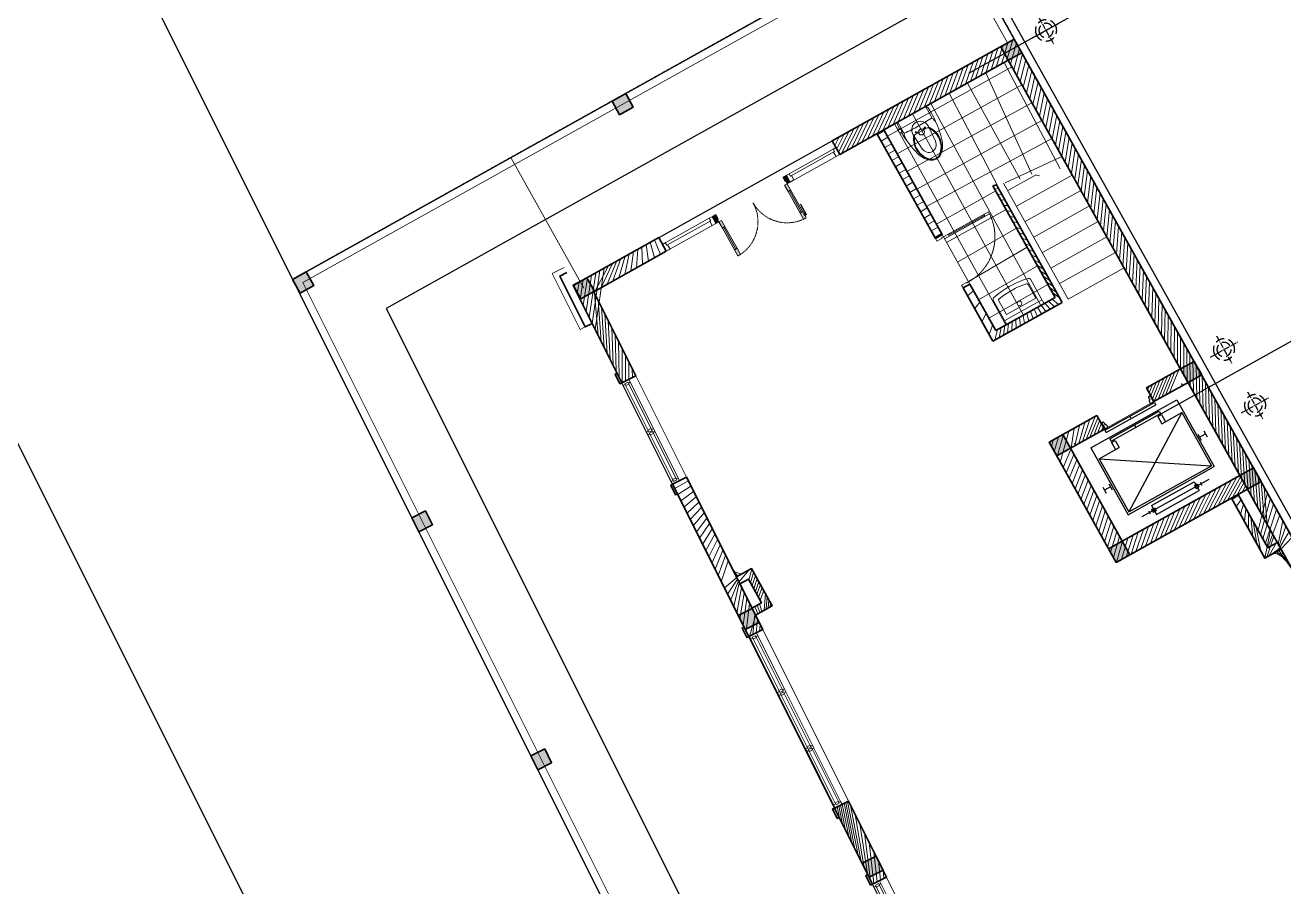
# Model space of a CAD drawing. Header units: millimetres. Extents: x 403824132 to 733479728, y 1974822364 to 2151530530.
# Drawn here: x 568807648 to 568825449, y 2063043631 to 2063055812 of the extents above; entities that cross this region are included whole.
import ezdxf

# ---------------------------------------------------------------- set-up
doc = ezdxf.new("R2010")
doc.units = ezdxf.units.MM
for name, pattern in [('CENTER', [3, 1.5, -0.5, 0.5, -0.5]), ('CENTER2', [1.125, 0.75, -0.125, 0.125, -0.125]), ('HIDDEN', [0.75, 0.5, -0.25]), ('Xref Grid (A1)$0$CENTER2', [1.125, 0.75, -0.125, 0.125, -0.125])]:
    doc.linetypes.add(name, pattern=pattern)
for name, color, linetype, lineweight in [('A-COT VACH', 2, 'Continuous', 35), ('A-CUA', 25, 'Continuous', 5), ('A-HATCH', 251, 'Continuous', 5), ('A-NET THAY', 125, 'Continuous', 18), ('A-NOI THAT', 44, 'Continuous', 9), ('A-TRUC', 250, 'CENTER', 5), ('A-TUONG', 255, 'Continuous', 35), ('boDnv', 54, 'Continuous', 25), ('E-NoiThat', 32, 'Continuous', 9)]:
    doc.layers.add(name, color=color, linetype=linetype, lineweight=lineweight)
for name, color, linetype in [('A-NOITHAT', 252, 'Continuous'), ('CDC.01.AXIS', 160, 'CENTER2'), ('ChiaLo', 128, 'CENTER'), ('datOlienke', 42, 'Continuous'), ('LogDg', 7, 'Continuous'), ('LoLK', 6, 'Continuous'), ('ViaHeS', 32, 'Continuous'), ('Xref Grid (A1)$0$01.AXIS', 160, 'Xref Grid (A1)$0$CENTER2')]:
    doc.layers.add(name, color=color, linetype=linetype)
doc.styles.add('rms', font='romans.shx', dxfattribs={"width": 0.7, "bigfont": 'vns.shx'})
doc.linetypes.add('ADL', pattern='A,0.125,-0.15,["++",rms,S=0.5,R=0,X=0,Y=-0.2245],-1.35,1.125', length=2.75)
pattern_1 = [(45, (-145477.4602014114, 881909.9999995918), (-39.7747564417433, 39.7747564417433), [])]

# ---------------------------------------------------------------- blocks, each defined once
blk = doc.blocks.new('NEN A')
at = {"layer": 'datOlienke'}
blk.add_lwpolyline([(-4.656612873077393e-10, -4.656612873077393e-10), (7.20807887474075, 6.996906685642898, 0.001635701081645356), (7.529294191859663, 19.99999999976717), (-185.539609918138, 19.99999999906868), (-186.2274579335935, 4.79076751251705), (-181.4541111353319, -0.1172014772891998), (-174.713634933345, -2.793967723846436e-09)], format="xyb", close=True, dxfattribs=at)
at = {"layer": 'LoLK'}
for points in [[(-175.0051578644197, 19.99999999930151), (-185.5396099183708, 19.99999999883585), (-186.2274579340592, 4.79076751251705), (-181.4541111341678, -0.1172014768235385), (-175.0051578632556, -0.005068918224424124)], [(-169.0051578637213, 19.99999999906868), (-175.0051578641869, 19.99999999930151), (-175.0051578637213, -0.005068918690085411), (-174.7136349494103, 9.080395102500916e-09), (-169.0051578632556, 8.847564458847046e-09)]]:
    blk.add_lwpolyline(points, close=True, dxfattribs=at)
blk = doc.blocks.new('phao cua chinh mb a1')
at = {"layer": 'A-TUONG'}
blk.add_lwpolyline([(0, 0), (0, -30), (-150, -30), (-150, 0)], dxfattribs=at)
blk = doc.blocks.new('*U143')
at = {"layer": 'A-CUA', "color": 32}
for points in [[(60, -40.0000000000291), (45.00000000005821, -40), (45.00000000005821, -10.00000057413944), (0, -10.00000057413944), (0, -40), (0, -40), (0, -89.9999994058805), (0, -89.9999994058805), (0, -119.9999988217211), (45.00000000005821, -119.9999988217211), (45.00000000005821, -89.9999994058805), (60, -89.9999994058805)], [(30, -89.9999994059096), (59.99999999994179, -89.9999994059096), (60, -40.0000000000291), (29.99999999994179, -40.0000000000291)], [(792.4999971288772, -89.9999994059096), (762.4999971289354, -89.9999994059096), (762.4999971288772, -40.0000000000291), (792.4999971289354, -40.0000000000291)], [(822.4999971288477, -89.9999994059096), (807.4999971288186, -89.9999994059096), (807.4999971287604, -40.0000000000291), (822.4999971288768, -40.0000000000291), (822.4999971288768, -10.00000057413944), (777.499997128819, -10.00000057413944), (777.4999971287899, -40.0000000000291), (792.4999971289354, -40.0000000000291), (792.4999971288772, -89.9999994059096), (777.499997128819, -89.9999994059096), (777.499997128819, -119.9999988217211), (822.4999971288768, -119.9999988217211)], [(807.4999971288186, -89.9999994059096), (837.4999971287604, -89.9999994059096), (837.4999971288186, -40.0000000000291), (807.4999971287604, -40.0000000000291)], [(1539.999994257696, -40.0000000000291), (1554.999994257638, -40), (1554.999994257638, -10.00000057413944), (1599.999994257696, -10.00000057413944), (1599.999994257696, -40), (1599.999994257696, -40), (1599.999994257696, -89.9999994058805), (1599.999994257696, -89.9999994058805), (1599.999994257696, -119.9999988217211), (1554.999994257638, -119.9999988217211), (1554.999994257638, -89.9999994058805), (1539.999994257696, -89.9999994058805)], [(1569.999994257696, -89.9999994059096), (1539.999994257754, -89.9999994059096), (1539.999994257696, -40.0000000000291), (1569.999994257754, -40.0000000000291)]]:
    blk.add_lwpolyline(points, close=True, dxfattribs=at)
at = {"layer": 'A-CUA', "color": 37, "lineweight": -2}
for points in [[(45.00000000005821, -10.00000057413944), (777.499997128819, -10.00000057413944), (777.499997128819, -40), (45.00000000005821, -40)], [(45.00000000005821, -89.9999994058805), (777.499997128819, -89.9999994058805), (777.499997128819, -119.9999988217211), (45.00000000005821, -119.9999988217211)], [(1554.999994257638, -10.00000057413944), (822.4999971288768, -10.00000057413944), (822.4999971288768, -40), (1554.999994257638, -40)], [(1554.999994257638, -89.9999994058805), (822.4999971288768, -89.9999994058805), (822.4999971288768, -119.9999988217211), (1554.999994257638, -119.9999988217211)]]:
    blk.add_lwpolyline(points, close=True, dxfattribs=at)
blk = doc.blocks.new('*U157')
at = {"layer": 'A-CUA', "color": 32}
for points in [[(60, -40.00000000002916), (45.00000000005821, -40.00000000000006), (45.00000000005821, -10.00000057413949), (0, -10.00000057413949), (0, -40.00000000000006), (0, -40.00000000000006), (0, -89.99999940588062), (0, -89.99999940588062), (0, -119.9999988217212), (45.00000000005821, -119.9999988217212), (45.00000000005821, -89.99999940588062), (60, -89.99999940588062)], [(30, -89.99999940590972), (59.99999999994179, -89.99999940590972), (60, -40.00000000002916), (29.99999999994179, -40.00000000002916)], [(899.9999994850282, -89.99999940590972), (869.9999994850864, -89.99999940590972), (869.9999994850282, -40.00000000002916), (899.9999994850864, -40.00000000002916)], [(929.9999994849986, -89.99999940590972), (914.9999994849695, -89.99999940590972), (914.9999994849113, -40.00000000002916), (929.9999994850277, -40.00000000002916), (929.9999994850277, -10.00000057413949), (884.99999948497, -10.00000057413949), (884.9999994849409, -40.00000000002916), (899.9999994850864, -40.00000000002916), (899.9999994850282, -89.99999940590972), (884.99999948497, -89.99999940590972), (884.99999948497, -119.9999988217212), (929.9999994850277, -119.9999988217212)], [(914.9999994849695, -89.99999940590972), (944.9999994849113, -89.99999940590972), (944.9999994849695, -40.00000000002916), (914.9999994849113, -40.00000000002916)], [(1784.999999998968, -89.99999940590972), (1754.999999999026, -89.99999940590972), (1754.999999998968, -40.00000000002916), (1784.999999999026, -40.00000000002916)], [(1814.999999998938, -89.99999940590972), (1799.999999998909, -89.99999940590972), (1799.999999998851, -40.00000000002916), (1814.999999998967, -40.00000000002916), (1814.999999998967, -10.00000057413949), (1769.99999999891, -10.00000057413949), (1769.99999999888, -40.00000000002916), (1784.999999999026, -40.00000000002916), (1784.999999998968, -89.99999940590972), (1769.99999999891, -89.99999940590972), (1769.99999999891, -119.9999988217212), (1814.999999998967, -119.9999988217212)], [(1799.999999998909, -89.99999940590972), (1829.999999998851, -89.99999940590972), (1829.999999998909, -40.00000000002916), (1799.999999998851, -40.00000000002916)], [(2639.999999999967, -40.00000000002916), (2654.999999999909, -40.00000000000006), (2654.999999999909, -10.00000057413949), (2699.999999999967, -10.00000057413949), (2699.999999999967, -40.00000000000006), (2699.999999999967, -40.00000000000006), (2699.999999999967, -89.99999940588062), (2699.999999999967, -89.99999940588062), (2699.999999999967, -119.9999988217212), (2654.999999999909, -119.9999988217212), (2654.999999999909, -89.99999940588062), (2639.999999999967, -89.99999940588062)], [(2669.999999999967, -89.99999940590972), (2640.000000000025, -89.99999940590972), (2639.999999999967, -40.00000000002916), (2670.000000000025, -40.00000000002916)]]:
    blk.add_lwpolyline(points, close=True, dxfattribs=at)
at = {"layer": 'A-CUA', "color": 37, "lineweight": -2}
for points in [[(45.00000000005821, -10.00000057413949), (884.99999948497, -10.00000057413949), (884.99999948497, -40.00000000000006), (45.00000000005821, -40.00000000000006)], [(45.00000000005821, -89.99999940588062), (884.99999948497, -89.99999940588062), (884.99999948497, -119.9999988217212), (45.00000000005821, -119.9999988217212)], [(929.9999994850277, -10.00000057413949), (1769.99999999888, -10.00000057413949), (1769.99999999888, -40.00000000002916), (929.9999994850277, -40.00000000002916)], [(1769.999999998997, -89.99999940590972), (929.9999994850277, -89.99999940590972), (929.9999994850277, -119.9999988217212), (1769.999999998997, -119.9999988217212)], [(2654.999999999909, -10.00000057413949), (1814.999999998967, -10.00000057413949), (1814.999999998967, -40.00000000002916), (2654.999999999909, -40.00000000000006)], [(2654.999999999909, -89.99999940588062), (1814.999999998938, -89.99999940590972), (1814.999999998967, -119.999998821452), (2654.999999999909, -119.9999988217212)]]:
    blk.add_lwpolyline(points, close=True, dxfattribs=at)
blk = doc.blocks.new('*U46')
h = blk.add_hatch(color=253)
h.dxf.hatch_style = 1
h.paths.add_polyline_path([(50.00000000000001, 449.9999999999998), (89.99999999999999, 449.9999999999998), (89.99999999999999, 549.9999999999998), (50.00000000000001, 549.9999999999998)])
h.paths.add_polyline_path([(50, 100), (90, 100), (90, 0), (50, 0)])
h = blk.add_hatch(color=253)
h.dxf.hatch_style = 1
h.paths.add_polyline_path([(1150, 100), (1110, 100), (1110, 0), (1150, 0)])
h.paths.add_polyline_path([(1150, 450), (1110, 450), (1110, 550), (1150, 550)])
h = blk.add_hatch(color=254)
h.dxf.hatch_style = 1
h.paths.add_polyline_path([(21.73011238398612, 344.5156181119089), (21.73011238398612, 514.1349438079922), (50.00000000000001, 514.1349438079922), (50.00000000000001, 485.8650561920074), (27.38408990719472, 485.8650561920074), (27.38408990719472, 344.5156181119089)])
h = blk.add_hatch(color=254)
h.dxf.hatch_style = 1
h.paths.add_polyline_path([(50.00000000000001, 449.9999999999998), (89.99999999999999, 449.9999999999998), (90, 100), (50, 100)])
h = blk.add_hatch(color=254)
h.dxf.hatch_style = 1
h.paths.add_polyline_path([(1110, 450), (1150, 450), (1150, 100), (1110, 100)])
h = blk.add_hatch(color=253)
h.dxf.hatch_style = 1
h.paths.add_polyline_path([(0, 0), (50, 0), (50, -40), (60, -40), (60, -110.0000000000004), (0, -110.0000000000004)])
h = blk.add_hatch(color=253)
h.dxf.hatch_style = 1
h.paths.add_polyline_path([(1200, 0), (1150, 0), (1150, -40), (1140, -40), (1140, -110.0000000000004), (1200, -110.0000000000004)])
at = {"linetype": 'Continuous'}
blk.add_line((70, 100), (69.99999999999999, 449.9999999999998), dxfattribs=at)
for p, q in [((89.99999999999999, 449.9999999999998), (90, 100)), ((1110, 450), (1110, 100)), ((1130, 100), (1130, 450))]:
    blk.add_line(p, q)
for points in [[(50.00000000000001, 449.9999999999998), (89.99999999999999, 449.9999999999998), (89.99999999999999, 549.9999999999998), (50.00000000000001, 549.9999999999998), (50.00000000000001, 449.9999999999998)], [(1150, 450), (1110, 450), (1110, 550), (1150, 550), (1150, 450)], [(50.00000000000001, 452.9059272893353), (50, 100)], [(1150, 452.9059272893355), (1150, 100)], [(50, 100), (90, 100), (90, 0), (50, 0), (50, 100)], [(1150, 100), (1110, 100), (1110, 0), (1150, 0), (1150, 100)]]:
    blk.add_lwpolyline(points)
at = {"linetype": 'HIDDEN', "ltscale": 30}
for points in [[(599.9999999999999, 0, 0.4142135623730951), (50, 549.9999999999999, 0.4142135623730951)], [(599.9999999999999, 0, -0.4142135623730951), (1150, 550.0000000000003, -0.4142135623730951)]]:
    blk.add_lwpolyline(points, format="xyb", dxfattribs=at)
for points in [[(21.73011238398612, 344.5156181119089), (21.73011238398612, 514.1349438079922), (50.00000000000001, 514.1349438079922), (50.00000000000001, 485.8650561920074), (27.38408990719472, 485.8650561920074), (27.38408990719472, 344.5156181119089)], [(50.00000000000001, 449.9999999999998), (89.99999999999999, 449.9999999999998), (90, 100), (50, 100)], [(1110, 450), (1150, 450), (1150, 100), (1110, 100)], [(0, 0), (50, 0), (50, -40), (60, -40), (60, -110.0000000000004), (0, -110.0000000000004)], [(1200, 0), (1150, 0), (1150, -40), (1140, -40), (1140, -110.0000000000004), (1200, -110.0000000000004)]]:
    blk.add_lwpolyline(points, close=True)
blk = doc.blocks.new('cot 220')
at = {"layer": 'A-COT VACH'}
h = blk.add_hatch(color=256, dxfattribs=at)
h.dxf.hatch_style = 1
h.paths.add_polyline_path([(110.0000037951395, 109.9999999980937), (-109.9999962048605, 109.9999999980937), (-109.9999962048605, -110.0000000019063), (110.0000037951395, -110.0000000019063)])
blk.add_lwpolyline([(-109.9999962048605, -110.0000000019063), (110.0000037951395, -110.0000000019063), (110.0000037951395, 109.9999999980937), (-109.9999962048605, 109.9999999980937)], close=True, dxfattribs=at)
blk = doc.blocks.new('AP11B2')
at = {"layer": 'A-NOITHAT'}
for p, q in [((359.9999999990687, 1491.603832304019), (-360.0000000009313, 1491.603832304019)), ((-360.0000000009313, 1341.603832304019), (-360.0000000009313, 1491.603832304019)), ((359.9999999990687, 1341.603832304019), (359.9999999990687, 1491.603832304019)), ((557.9627270745113, 1416.603832304019), (-568.2546845125034, 1416.603832304019)), ((-435.0000000009313, 1391.603832304027), (-435.0000000009313, 1441.603832304019)), ((-385.0000000009313, 1391.603832304027), (-385.0000000009313, 1441.603832304019)), ((-335.0000000009313, 1441.603832304019), (-385.0000000009313, 1441.603832304019)), ((-335.0000000009313, 1391.603832304027), (-385.0000000009313, 1391.603832304027)), ((359.9999999990687, 1341.603832304019), (-360.0000000009313, 1341.603832304019)), ((-335.0000000009313, 1391.603832304027), (-335.0000000009313, 1441.603832304019)), ((384.9999999990687, 1441.603832304019), (334.9999999990687, 1441.603832304019)), ((334.9999999990687, 1391.603832304027), (334.9999999990687, 1441.603832304019)), ((384.9999999990687, 1391.603832304027), (334.9999999990687, 1391.603832304027)), ((384.9999999990687, 1391.603832304027), (384.9999999990687, 1441.603832304019)), ((434.9999999990687, 1391.603832304027), (434.9999999990687, 1441.603832304019)), ((-725.0000000009313, 166.1255714344661), (-725.0000000009313, 1291.603832304019)), ((724.9999999990687, 1291.603832304019), (-725.0000000009313, 1291.603832304019)), ((-695.0000000009313, 366.1255714344516), (-695.0000000009313, 1261.603832304019)), ((694.9999999990687, 1261.603832304019), (-695.0000000009313, 1261.603832304019)), ((694.9999999990687, 366.1255714344516), (-695.0000000009313, 1261.603832304019)), ((-695.0000000009313, 366.1255714344516), (694.9999999990687, 1261.603832304019)), ((694.9999999990687, 366.1255714344516), (694.9999999990687, 1261.603832304019)), ((724.9999999990687, 166.1255714344588), (724.9999999990687, 1291.603832304019)), ((-850.0000000009313, 757.1255714344661), (-850.0000000009313, 857.1255714344661)), ((-750.0000000009313, 807.1255714344588), (-850.0000000009313, 807.1255714344588)), ((-750.0000000009313, 757.1255714344661), (-750.0000000009313, 857.1255714344661)), ((749.9999999990687, 757.1255714344661), (749.9999999990687, 857.1255714344661)), ((749.9999999990687, 807.1255714344588), (849.9999999990687, 807.1255714344516)), ((849.9999999990687, 757.1255714344661), (849.9999999990687, 857.1255714344661)), ((-360.0000000009313, 366.1255714344516), (-695.0000000009313, 366.1255714344516)), ((-420.0000000009313, 246.1255714344588), (-420.0000000009313, 366.1255714344516)), ((-360.0000000009313, 246.1255714344588), (-420.0000000009313, 246.1255714344588)), ((417.3913043467328, 226.1255714344588), (-417.3913043485954, 226.1255714344661)), ((-417.3913043485954, 186.1255714344588), (-417.3913043485954, 226.1255714344661)), ((417.3913043467328, 186.1255714344516), (-417.3913043485954, 186.1255714344588)), ((-360.0000000009313, 246.1255714344588), (-360.0000000009313, 366.1255714344516)), ((-9.313225746154785e-10, 186.1255714344516), (-9.313225746154785e-10, 226.1255714344661)), ((694.9999999990687, 366.1255714344516), (359.9999999990687, 366.1255714344516)), ((359.9999999990687, 246.1255714344516), (359.9999999990687, 366.1255714344516)), ((419.9999999990687, 246.1255714344516), (359.9999999990687, 246.1255714344516)), ((417.3913043467328, 186.1255714344516), (417.3913043467328, 226.1255714344588)), ((419.9999999990687, 246.1255714344516), (419.9999999990687, 366.1255714344516)), ((724.9999999990687, 166.1255714344588), (-725.0000000009313, 166.1255714344661)), ((417.3913043467328, 79.48334088382398), (-417.3913043485954, 79.48334088382398)), ((-417.3913043485954, 39.48334088382398), (-417.3913043485954, 79.48334088382398)), ((417.3913043467328, 39.48334088382398), (-417.3913043485954, 39.48334088382398)), ((-407.3913043476641, -66.86999999999534), (-407.3913043476641, 25)), ((-367.3913043485954, 25), (-407.3913043476641, 25)), ((-357.3913043485954, -15), (-357.3913043485954, 15)), ((-9.313225746154785e-10, 39.48334088382398), (-9.313225746154785e-10, 79.48334088382398)), ((357.3913043467328, -15), (357.3913043467328, 15)), ((407.3913043458015, 25), (367.3913043467328, 25)), ((407.3913043458015, -66.86999999999534), (407.3913043458015, 25)), ((417.3913043467328, 39.48334088382398), (417.3913043467328, 79.48334088382398)), ((-387.3913043485954, -76.86999999999534), (-397.3913043485954, -76.86999999999534)), ((-377.3913043476641, -66.86999999999534), (-377.3913043476641, -24.99999999999272)), ((-367.3913043485954, -24.99999999999272), (-377.3913043476641, -24.99999999999272)), ((377.3913043458015, -24.99999999999272), (367.3913043467328, -24.99999999999272)), ((377.3913043458015, -66.86999999999534), (377.3913043458015, -24.99999999999272)), ((397.3913043467328, -76.86999999999534), (387.3913043467328, -76.86999999999534))]:
    blk.add_line(p, q, dxfattribs=at)
for centre, start, end in [((-367.3913043485954, 15), 0, 90), ((367.3913043467328, 15), 90, 180), ((-397.3913043485954, -66.86999999999534), 180, 270), ((-387.3913043485954, -66.86999999999534), 270, 0), ((-367.3913043485954, -15), 270, 0), ((367.3913043467328, -15), 180, 270), ((387.3913043467328, -66.86999999999534), 180, 270), ((397.3913043467328, -66.86999999999534), 270, 0)]:
    blk.add_arc(centre, 10, start, end, dxfattribs=at)
for p in [(-900.0000000009313, 0), (899.9999999990687, 0)]:
    blk.add_point(p, dxfattribs=at)
blk = doc.blocks.new('thang may')
at = {"layer": 'A-HATCH'}
h = blk.add_hatch(dxfattribs=at)
h.set_pattern_fill('ANSI31', color=256, scale=450)
h.set_pattern_definition(pattern_1)
h.paths.add_polyline_path([(0, 0), (-2119.999999761581, 0), (-2119.999999761581, 1940), (-1349.999999849126, 1940), (-1349.999999849126, 1720), (-1899.999999761581, 1720), (-1899.999999761581, 220), (7.450580596923828e-09, 220)])
h = blk.add_hatch(dxfattribs=at)
h.set_pattern_fill('ANSI31', color=256, scale=450)
h.set_pattern_definition(pattern_1)
edge = h.paths.add_edge_path()
edge.add_line((-3.588094841688871e-06, 1720), (-3.588094841688871e-06, 1940))
edge.add_line((-3.588094841688871e-06, 1940), (-549.9999998491257, 1940))
edge.add_line((-549.9999998491257, 1940), (-549.9999998491257, 1720))
edge.add_line((-549.9999998491257, 1720), (6.239861249923706e-08, 1720))
at = {"layer": 'A-NET THAY'}
blk.add_line((-1349.999999849126, 1720), (-549.9999998491257, 1720), dxfattribs=at)
at = {"layer": 'A-TUONG'}
blk.add_lwpolyline([(0, 0), (-2119.999999761581, 0), (-2119.999999761581, 1940), (-1349.999999849126, 1940), (-1349.999999849126, 1720), (-1899.999999761581, 1720), (-1899.999999761581, 220), (7.450580596923828e-09, 220)], close=True, dxfattribs=at)
blk.add_lwpolyline([(-3.588094841688871e-06, 1720), (-3.588094841688871e-06, 1940), (-549.9999998491257, 1940), (-549.9999998491257, 1720), (6.239861249923706e-08, 1720)], dxfattribs=at)
at = {"layer": 'E-NoiThat', "xscale": 0.9583333333333351, "yscale": 0.9583333333333351, "zscale": 0.9583333333333351, "rotation": 180}
blk.add_blockref('AP11B2', (-949.9999998491257, 1743.958333333372), dxfattribs=at)
blk = doc.blocks.new('xi')
for p, q in [((31751.29010672538, -119432.4544668607), (31751.29010672538, -119585.9954824876)), ((31976.6716985204, -119417.7680248041), (31762.50733762837, -119417.7680248041)), ((31976.6716985204, -119417.7680248041), (32190.83605941475, -119417.7680248041)), ((32202.04984522282, -119432.4544668617), (32202.04984522282, -119585.9954824876)), ((32233.53801796536, -119513.2454011077), (32202.04984522282, -119517.2796079209)), ((32214.87593571746, -119525.5375018017), (32202.04984522282, -119525.5375018017)), ((32214.87593571746, -119563.2165111341), (32202.04984522282, -119563.2165111341)), ((32233.53801796536, -119573.4897858715), (32202.04984522282, -119569.4555790583)), ((32214.87593571746, -119515.6362973759), (32214.87593571746, -119571.0988896061)), ((32256.41345199288, -119534.1399052292), (32256.41345199288, -119552.59528175)), ((31854.92202404278, -119683.8534197696), (31870.03221284456, -119913.9651276702)), ((31857.59886323565, -119699.6112865228), (31866.81449366125, -119699.6112865228)), ((31878.56571436251, -119690.6092520198), (32074.77423758336, -119690.6092520198)), ((31899.67036931167, -119662.6109610032), (31899.67036931167, -119690.6092520198)), ((31901.67196978905, -119660.6093605254), (31911.67308198611, -119660.6093605254)), ((31913.67123736624, -119662.6109610032), (31913.67123736624, -119690.6092520198)), ((31913.67123736624, -119677.610906749), (31926.67302773191, -119677.610906749)), ((31928.67118311438, -119679.6125072259), (31928.67118311438, -119690.6092520198)), ((32024.67221392874, -119679.6125072259), (32024.67221392874, -119690.6092520198)), ((32039.67215967688, -119677.610906749), (32026.67036931121, -119677.610906749)), ((32039.67215967688, -119662.6109610032), (32039.67215967688, -119690.6092520198)), ((32051.67142725407, -119660.6093605254), (32041.67031505701, -119660.6093605254)), ((32053.66958263653, -119662.6109610032), (32053.66958263653, -119690.6092520198)), ((32098.41792790542, -119683.8534197696), (32083.30773910365, -119913.9651276702)), ((32095.74453380748, -119699.6112865228), (32086.52890338187, -119699.6112865228))]:
    blk.add_line(p, q)
blk.add_circle((31976.67169852063, -119702.7669939883), 42.49869791666666)
for points in [[(31732.31796588466, -119672.5741771506), (31726.71968571746, -119628.9764937731), (31724.71464014516, -119584.9895146051), (31726.32349973635, -119541.064547156)], [(31726.32349973635, -119541.064547156), (31726.46819374614, -119509.5384783642), (31728.40778250524, -119478.0434154281), (31732.13193072469, -119446.7378327483)], [(31732.13193072469, -119446.7378327483), (31733.36872000524, -119430.7388093108), (31746.46697304302, -119418.2434479827), (31762.50733762883, -119417.7680248031)], [(31751.29010672585, -119432.4544668617), (31751.29010672585, -119424.344712087), (31757.86679400594, -119417.7680248031), (31765.97999387697, -119417.7680248031)], [(32187.36340316475, -119417.7680248031), (32195.47315793947, -119417.7680248031), (32202.04984522329, -119424.344712087), (32202.04984522329, -119432.4544668617)], [(32190.83605941475, -119417.7680248031), (32206.87642400057, -119418.2434479827), (32219.97467703835, -119430.7388093108), (32221.20802122072, -119446.7378327483)], [(32227.55388710738, -119572.7249746742), (32227.45742443294, -119606.1113950284), (32225.27667898961, -119639.4599193344), (32221.02543115892, -119672.5741771506)], [(32221.20802122072, -119446.7378327483), (32223.87452512883, -119469.130953406), (32225.62463363537, -119491.6205367418), (32226.45834674218, -119514.1514612185)], [(31789.96130355724, -119970.9194462458), (31759.1862655794, -119874.0571415583), (31739.83860932753, -119773.9288863512), (31732.31796588466, -119672.5741771506)], [(31735.49778901503, -119708.6581072705), (31735.09471284502, -119679.4747034097), (31738.06783025057, -119650.3395308824), (31744.35512951107, -119621.8382559242)], [(31744.35168441475, -119621.8348108279), (31747.29379596093, -119613.8387442054), (31752.0376924453, -119606.6281593526), (31758.21474865169, -119600.7577166455)], [(31758.21474865169, -119600.7611617418), (31753.94283024871, -119597.023233139), (31751.43135564119, -119591.6695547523), (31751.29010672585, -119585.9954824867)], [(31976.67169852086, -119610.5934642563), (31903.75969765426, -119609.8906647796), (31830.89592812301, -119606.6109338785), (31758.21474865169, -119600.7611617418)], [(31801.25777165496, -119805.3929434242), (31810.30803749614, -119768.5304217236), (31826.76181353905, -119733.8968768017), (31849.61313189843, -119703.5903718108)], [(31819.54778359176, -119787.936644596), (31831.71241575197, -119754.3814145634), (31848.93789318294, -119722.8829065347), (31870.6247692676, -119694.533215777)], [(31849.61313189843, -119703.5903718108), (31851.50448931844, -119701.0857873904), (31854.46038124801, -119699.6112865219), (31857.59886323565, -119699.6112865219)], [(31870.6247692676, -119694.533215777), (31872.51612668947, -119692.0630823122), (31875.45479314119, -119690.6092520179), (31878.56571436205, -119690.6092520179)], [(31899.67036931121, -119662.6109610023), (31899.67036931121, -119661.5050853537), (31900.56609413677, -119660.6093605245), (31901.67196978905, -119660.6093605245)], [(31911.67308198565, -119660.6093605245), (31912.77551254162, -119660.6093605245), (31913.67123736531, -119661.5050853537), (31913.67123736531, -119662.6109610023)], [(31926.67302773238, -119677.6109067472), (31927.77545828649, -119677.6109067472), (31928.67118311391, -119678.5066315765), (31928.67118311391, -119679.612507225)], [(32195.1286483919, -119600.7611617418), (32122.44746892058, -119606.6109338785), (32049.58369938933, -119609.8906647796), (31976.67169852086, -119610.5934642563)], [(32024.67221392781, -119679.612507225), (32024.67221392781, -119678.5066315765), (32025.56449366079, -119677.6109067472), (32026.67036931121, -119677.6109067472)], [(32039.67215967641, -119662.6109610023), (32039.67215967641, -119661.5050853537), (32040.56443940752, -119660.6093605245), (32041.67031505794, -119660.6093605245)], [(32051.67142725454, -119660.6093605245), (32052.77385780864, -119660.6093605245), (32053.66958263607, -119661.5050853537), (32053.66958263607, -119662.6109610023)], [(32074.77423758336, -119690.6092520179), (32077.88860390239, -119690.6092520179), (32080.82382525966, -119692.0630823122), (32082.71518267968, -119694.533215777)], [(32082.71518267968, -119694.533215777), (32104.40550386065, -119722.8829065347), (32121.63098128975, -119754.3814145634), (32133.79216835738, -119787.936644596)], [(32095.74453380794, -119699.6112865219), (32098.88301579558, -119699.6112865219), (32101.83890772329, -119701.0857873904), (32103.72682005071, -119703.5903718108)], [(32103.72682005071, -119703.5903718108), (32126.58158350454, -119733.8968768017), (32143.03191444927, -119768.5304217236), (32152.08562538863, -119805.3929434242)], [(32221.02543115892, -119672.5741771506), (32213.50134261974, -119773.9288863512), (32194.15713146419, -119874.0571415583), (32163.37864839003, -119970.9194462458)], [(32202.04984522329, -119585.9954824867), (32201.91204140239, -119591.6695547523), (32199.40056679488, -119597.023233139), (32195.1286483919, -119600.7611617418)], [(32195.1286483919, -119600.7577166455), (32201.30570459829, -119606.6281593526), (32206.04960108266, -119613.8387442054), (32208.99171262883, -119621.8348108279)], [(32208.98826753066, -119621.8382559242), (32215.27556679302, -119650.3395308824), (32218.24523910225, -119679.4747034097), (32217.84216293224, -119708.6581072705)], [(31796.58966727272, -119926.1366500231), (31788.71417898961, -119886.0736346142), (31790.31270329744, -119844.7255985895), (31801.25777165496, -119805.3929434242)], [(31898.86766206377, -120097.295883962), (31830.53419309572, -120034.5124638239), (31795.72150320836, -119943.2381040165), (31804.89579248891, -119850.8923195088)], [(31882.28641748705, -120097.5852719815), (31838.75419092641, -120049.2299117418), (31809.13670503066, -119989.9811595688), (31796.58966727272, -119926.1366500231)], [(31804.89579248891, -119850.8923195088), (31807.03519678579, -119829.3639178174), (31811.96168333196, -119808.2006962458), (31819.54778359176, -119787.936644596)], [(31976.67169852086, -120017.7658546651), (31918.87677664772, -120017.7658546651), (31871.58939600267, -119971.739378971), (31870.03221284502, -119913.9651276702)], [(32083.30773910412, -119913.9651276702), (32081.75055594274, -119971.739378971), (32034.46662039586, -120017.7658546651), (31976.67169852086, -120017.7658546651)], [(32148.44415945836, -119850.8923195088), (32157.62189383522, -119943.2381040165), (32122.80920394787, -120034.5124638239), (32054.47573497982, -120097.295883962)], [(32156.75372977086, -119926.1366500231), (32144.20669201107, -119989.9811595688), (32114.58920611531, -120049.2299117418), (32071.05353445836, -120097.5852719815)], [(32133.79216835738, -119787.936644596), (32141.38171371163, -119808.2006962458), (32146.3082002578, -119829.3639178174), (32148.44415945836, -119850.8923195088)], [(32152.08562538863, -119805.3929434242), (32163.02724865169, -119844.7255985895), (32164.62577295766, -119886.0736346142), (32156.75372977086, -119926.1366500231)], [(31802.53245698565, -120001.4739981117), (31797.50606267058, -119991.655475975), (31793.30304617897, -119981.4338776702), (31789.96130355724, -119970.9194462458)], [(31868.08917898961, -120091.2566315765), (31841.64462603905, -120064.9671079228), (31819.52022282683, -120034.6674931208), (31802.53245698565, -120001.4739981117)], [(31976.67169852086, -120137.7688657353), (31935.64061128066, -120137.7688657353), (31896.39752860085, -120120.9602448577), (31868.08917898961, -120091.2566315765)], [(32054.47573497982, -120097.295883962), (32010.47842052669, -120137.7171893017), (31942.86153142244, -120137.7171893017), (31898.86766206377, -120097.295883962)], [(32085.25077295766, -120091.2566315765), (32056.94242334829, -120120.9602448577), (32017.70278576107, -120137.7688657353), (31976.67169852086, -120137.7688657353)], [(32150.80749496163, -120001.4739981117), (32133.81972912044, -120034.6674931208), (32111.69532590822, -120064.9671079228), (32085.25077295766, -120091.2566315765)], [(32163.37864839003, -119970.9194462458), (32160.04035086461, -119981.4338776702), (32155.83388927669, -119991.655475975), (32150.80749496163, -120001.4739981117)]]:
    blk.add_open_spline(points, degree=3)
for points in [[(31854.92202404232, -119683.8534197705), (31847.42205116988, -119616.6154911676), (31895.84631332287, -119556.0231517563), (31963.08768702016, -119548.5231788838), (31967.59731701107, -119548.0201949449), (31972.13106267058, -119547.7687029736), (31976.67169852086, -119547.7687029736)], [(31976.67169852086, -119547.7687029736), (32044.32648367897, -119547.7687029736), (32099.17584891335, -119602.6146231117), (32099.17584891335, -119670.2728533642), (32099.17584891335, -119674.8100441219), (32098.92091184758, -119679.3437897796), (32098.41792790496, -119683.8534197705)], [(32233.53801796489, -119513.2454011077), (32245.36158567385, -119512.4599193344), (32255.58662907869, -119521.4068323122), (32256.37211084642, -119533.2304000231), (32256.39278142058, -119533.5335684242), (32256.40656180397, -119533.836736829), (32256.41345199288, -119534.1399052301)], [(32256.41345199288, -119552.5952817509), (32256.12750906774, -119564.4429651285), (32246.29520654955, -119573.8170699449), (32234.44752317385, -119573.5311270179), (32234.14435477086, -119573.524236829), (32233.84118636974, -119573.5104564475), (32233.53801796489, -119573.4897858696)], [(32071.05353445836, -120097.5852719815), (32024.12444374614, -120149.7130117835), (31943.82271306307, -120153.9263635622), (31891.69497326107, -120106.9938277574), (31888.39801688024, -120104.0241554463), (31885.25608979628, -120100.8856734606), (31882.28641748705, -120097.5852719815)]]:
    blk.add_open_spline(points, degree=3, knots=[0, 0, 0, 0, 1, 1, 1, 2, 2, 2, 2])
blk = doc.blocks.new('A$C309909F8')
at = {"linetype": 'Continuous'}
for p, q in [((-7.236562669277191e-05, -3.658841160358861e-05), (-7.236562669277191e-05, 393.4619707841593)), ((599.9999276343733, -3.658841160358861e-05), (599.9999276343733, 393.4948346853525)), ((62.49992763437331, 124.9999634115084), (62.49992763437331, 344.7913109665715)), ((537.4999276343733, 124.9999634115084), (537.4999276343733, 344.8181047009493)), ((599.9999276343733, 62.49996341154838), (-7.236562669277191e-05, 62.49996341155202)), ((537.4999276343733, 124.9999634115084), (62.49992763437331, 124.9999634115084)), ((599.9999276343733, -3.658841160358861e-05), (-7.236562669277191e-05, -3.658841160358861e-05))]:
    blk.add_line(p, q, dxfattribs=at)
blk.add_circle((300.2081193998456, 172.2340471269417), 32.54146175324937, dxfattribs=at)
for centre, radius, start, end in [((24.99992763437331, 393.4619707841593), 24.99999999998413, 103.0639484784704, 180), ((300.0707607707009, -791.9628639850416), 1241.920704947104, 76.94289864359543, 103.0639484784704), ((84.99992763437331, 344.7913109665715), 22.49999999998573, 100.7135722661862, 180), ((300.0707607707009, -791.9628639850416), 1179.420704947143, 79.29356805382767, 100.7135722661862), ((514.9999276343733, 344.8181047009493), 22.49999999998573, 0, 79.29356805382767), ((574.9999276343733, 393.4948346853525), 24.99999999998413, 0, 76.94289864359543)]:
    blk.add_arc(centre, radius, start, end, dxfattribs=at)
blk = doc.blocks.new('*U158')
blk.add_line((99.99999999999861, -70.00000000000205), (866.6666666579773, -70.00000000001785))
for points in [[(-146.6666666698102, 2.955857780762017e-12), (-146.6666666698114, -59.99999999999716), (-40.00000000000118, -59.99999999999932), (-40.00000000000098, -49.99999999999932), (-1.008047055685164e-12, -50), (0, 0)], [(-1.008047055685164e-12, -50), (966.6666666579783, -50.00000000001967), (966.6666666579772, -90.00000000001967), (-1.791747332688971e-12, -90)], [(99.99999999999905, -50.00000000000227), (99.99999999999827, -90.00000000000205), (866.6666666579772, -90.00000000001785), (866.6666666579781, -50.00000000001785)], [(-146.6666666698324, -1066.666666657976), (-146.6666666698314, -1006.666666657976), (-40.00000000002093, -1006.666666657978), (-40.00000000002112, -1016.666666657978), (-2.112137314229768e-11, -1016.666666657979), (-2.210099848855244e-11, -1066.666666657979)]]:
    blk.add_lwpolyline(points, close=True)
at = {"linetype": 'HIDDEN'}
blk.add_arc((-1.008047055685164e-12, -50), 966.6666666579794, 269.9999999999987, 0, dxfattribs=at)
blk = doc.blocks.new('*U33')
at = {"ltscale": 10}
for p, q in [((800, 0), (0, 0)), ((755, -70), (45, -70)), ((755, -110), (45, -110))]:
    blk.add_line(p, q, dxfattribs=at)
for points in [[(0, -110), (45, -110), (45, -70), (60, -70), (60, 0), (0, 0)], [(800, -110), (755, -110), (755, -70), (740, -70), (740, 0), (800, 0)]]:
    blk.add_lwpolyline(points, close=True, dxfattribs=at)
blk = doc.blocks.new('cot gia md a1')
at = {"layer": 'A-NET THAY'}
blk.add_lwpolyline([(880.0000001080334, 0), (880.0000001080334, -190), (0, -190), (0, -110)], dxfattribs=at)
at = {"layer": 'A-TUONG'}
blk.add_lwpolyline([(800.0000001080334, 0), (800.0000001080334, -110), (0, -110), (0, 0)], dxfattribs=at)
blk = doc.blocks.new('T1 T5')
at = {"layer": 'A-HATCH'}
h = blk.add_hatch(dxfattribs=at)
h.set_pattern_fill('ANSI31', color=256, scale=0.5)
h.set_pattern_definition([(45, (-235.1630081480835, 262.4999999990687), (-0.04419417382415922, 0.04419417382415922), [])])
h.paths.add_polyline_path([(6.059452053508721, -16.78000000095926), (5.331582951592281, -16.78000000095926), (4.754003960522823, -16.18613161146641), (4.596292548929341, -16.33951710816473), (5.238658853457309, -17.00000000093132), (6.059452053508721, -17.00000000093132)])
h.paths.add_polyline_path([(10.53445205360185, -1.999997674953192), (7.594451959361322, -2.000004000961781), (7.594451959361322, -2.220000000903383), (10.31445205362979, -2.220000000903383), (10.31445205362979, -11.32000000099652), (10.42445205361582, -11.32000000099652), (10.42445205361582, -16.78000000095926), (9.659452053485438, -16.78000000095926), (9.659452053485438, -16.99999600090086), (9.934452053508721, -16.99999725818634), (9.934452053508721, -17.11000000103377), (10.53445205360185, -17.11000000103377), (10.53445205360185, -17.00000000093132)])
h.paths.add_polyline_path([(3.134370991843753, -13.03311131708324), (2.914595637237653, -13.0231718251016), (2.846002210513689, -14.53986351867206), (3.480761662707664, -15.19252502382733), (3.638473074301146, -15.03913952689618), (3.07007802685257, -14.45471409475431)])
h.paths.add_polyline_path([(3.260872709215619, -10.23599046911113), (3.041097354609519, -10.22605097736232), (2.986882850527763, -11.42480560974218), (3.206658205133863, -11.43474510149099)])
h.paths.add_polyline_path([(3.491288201534189, -5.141198157332838), (3.27151284692809, -5.131258665351197), (3.163082026992925, -7.528807988623157), (3.382857381599024, -7.538747480371967)])
h.paths.add_polyline_path([(3.664451958844438, -6.71000011684373), (3.42033805209212, -6.71000011684373), (3.415363226318732, -6.820000116946176), (3.554451958858408, -6.820000116946176), (3.554451958858408, -7.200000000884756), (3.398177469731309, -7.200000000884756), (3.39320264395792, -7.310000000987202), (3.664451958844438, -7.310000000987202)])
h.paths.add_polyline_path([(3.623401400633156, -2.220000000903383), (4.794451959314756, -2.220000000903383), (4.794451959314756, -2.000000000931323), (3.413126177154481, -2.000000000931323), (3.343800060101785, -3.532892449991778), (3.5635754148243, -3.542831941740587)])
h.paths.add_polyline_path([(8.30445195932407, -2.220000000903383), (8.19445195933804, -2.220000000903383), (8.19445195933804, -3.910000117029995), (8.30445195932407, -3.910000117029995)], flags=17)
h.paths.add_polyline_path([(8.30445195932407, -4.71000011684373), (8.19445195933804, -4.71000011684373), (8.19445195933804, -5.570000116946176), (9.31326771620661, -5.570000116946176), (9.31326771620661, -3.672628061147407), (9.26326771627646, -3.65923060150817), (9.26326771627646, -5.46000011684373), (8.30445195932407, -5.46000011684373)], flags=17)
h.paths.add_polyline_path([(10.16445214871783, -9.140000000828877), (10.0544521487318, -9.140000000828877), (10.0544521487318, -10.11000000103377), (10.31445205362979, -10.11000000103377), (10.31445205362979, -10.00000000093132), (10.16445214871783, -10.00000000093132)], flags=17)
at = {"layer": 'A-HATCH', "ltscale": 100}
h = blk.add_hatch(dxfattribs=at)
h.set_pattern_fill('_USER', color=256, scale=0.3, double=1, pattern_type=0)
h.set_pattern_definition([(0, (-235.1630081480835, 262.4999999990687), (0, 0.3), []), (90, (-235.1630081480835, 262.4999999990687), (-0.3, 1.83697019872103e-17), [])])
h.paths.add_polyline_path([(9.26326771627646, -3.65923060150817), (9.814971424988471, -3.807059164624661), (9.82791237719357, -3.758762873243541), (9.898623055312783, -3.88123736041598), (9.911564007634297, -3.83294106926769), (10.31445205362979, -3.940894595813006), (10.31445205362979, -2.220000000903383), (8.30445195932407, -2.220000000903383), (8.30445195932407, -3.910000117029995), (8.30445195932407, -4.71000011684373), (8.30445195932407, -5.46000011684373), (9.26326771627646, -5.46000011684373)])
at = {"layer": 'A-NET THAY', "ltscale": 100}
blk.add_line((7.594451959361322, -2.000004000961781), (4.794451959314756, -2.000004000961781), dxfattribs=at)
at = {"layer": 'A-NET THAY'}
for p, q in [((3.27151284692809, -5.131258665351197), (3.343800060101785, -3.532892449991778)), ((3.491288201534189, -5.141198157332838), (3.5635754148243, -3.542831941740587)), ((9.413267716299742, -3.699422980193049), (9.413267716299742, -5.570000116946176)), ((9.863267716253176, -3.820000116946176), (9.413267716299742, -3.820000116946176)), ((8.30445195932407, -4.71000011684373), (8.30445195932407, -3.910000117029995)), ((10.31326771632303, -4.070000116946176), (9.413267716299742, -4.070000116946176)), ((10.31469505862333, -3.940959708765149), (10.31326771632303, -5.570000116946176)), ((10.31326771632303, -4.320000116946176), (9.413267716299742, -4.320000116946176)), ((10.31326771632303, -4.570000116946176), (9.413267716299742, -4.570000116946176)), ((10.31326771632303, -4.820000116946176), (9.413267716299742, -4.820000116946176)), ((10.31326771632303, -5.070000116946176), (9.413267716299742, -5.070000116946176)), ((10.31326771632303, -5.320000116946176), (9.413267716299742, -5.320000116946176)), ((10.31326771632303, -5.570000116946176), (9.413267716299742, -5.570000116946176)), ((3.041097354609519, -10.22605097736232), (3.163082026992925, -7.528807988623157)), ((3.260872709215619, -10.23599046911113), (3.382857381599024, -7.538747480371967)), ((2.914595637237653, -13.0231718251016), (2.986882850527763, -11.42480560974218)), ((3.134370991843753, -13.03311131708324), (3.206658205133863, -11.43474510149099))]:
    blk.add_line(p, q, dxfattribs=at)
blk.add_lwpolyline([(10.53445205441676, -9.313225746154785e-10), (-8.149072527885437e-10, -9.313225746154785e-10), (-0.6878480181330815, -15.20923248748295), (4.085498780943453, -20.11720147589222), (10.53445205185562, -20.00506891799159)], close=True, dxfattribs=at)
blk.add_lwpolyline([(10.4244520541979, -2.000000000931323), (10.42445205443073, -0.1100000010337681), (0.1051376108080149, -0.1100000010337681), (-0.5758101099636406, -15.16665777540766), (4.13117228448391, -20.00639069103636), (10.42445205186959, -19.89696493954398), (10.42445205221884, -17.11000000103377)], dxfattribs=at)
at = {"layer": 'A-TRUC', "ltscale": 2000}
blk.add_line((3.52445205359254, -9.313225746154785e-10), (3.52445205359254, -2.110000001033768), dxfattribs=at)
at = {"layer": 'A-TUONG'}
for p, q in [((4.794451959314756, -2.220000000903383), (4.794451959314756, -2.000000000931323)), ((7.594451959361322, -2.000004000961781), (10.53445205360185, -1.999997674953192)), ((7.594451959361322, -2.220000894274563), (7.594451959361322, -2.000000000931323)), ((8.19445195933804, -3.910000117029995), (8.19445195933804, -2.220000000903383)), ((8.30445195932407, -3.910000117029995), (8.30445195932407, -2.220000000903383)), ((3.5635754148243, -3.542831941740587), (3.343800060101785, -3.532892449991778)), ((9.26326771627646, -3.65923060150817), (9.26326771627646, -5.46000011684373)), ((9.31326771620661, -3.672628061147407), (9.26326771627646, -3.65923060150817)), ((9.31326771620661, -3.672628061147407), (9.31326771620661, -5.570000116946176)), ((8.30445195932407, -3.910000117029995), (8.19445195933804, -3.910000117029995)), ((8.19445195933804, -5.570000116946176), (8.19445195933804, -4.71000011684373)), ((8.30445195932407, -4.71000011684373), (8.19445195933804, -4.71000011684373)), ((8.30445195932407, -5.46000011684373), (8.30445195932407, -4.71000011684373)), ((3.491288201534189, -5.141198157332838), (3.27151284692809, -5.131258665351197)), ((9.26326771627646, -5.46000011684373), (8.30445195932407, -5.46000011684373)), ((9.31326771620661, -5.570000116946176), (8.19445195933804, -5.570000116946176)), ((3.382857381599024, -7.538747480371967), (3.163082026992925, -7.528807988623157)), ((8.304451958858408, -9.140000000828877), (8.194451958872378, -9.140000000828877)), ((8.304451959673315, -9.140000000596046), (8.194451959221624, -9.140000000596046)), ((8.304451958392747, -9.140000000828877), (8.194451958406717, -9.140000000828877)), ((8.304451959207654, -9.140000000596046), (8.194451958755963, -9.140000000596046)), ((3.206658205133863, -11.43474510149099), (2.986882850527763, -11.42480560974218))]:
    blk.add_line(p, q, dxfattribs=at)
for points in [[(4.794451959314756, -2.000000000931323), (3.413126177154481, -2.000000000931323), (3.343800060101785, -3.532892449991778)], [(10.53445205360185, -2.000000000931323), (10.53445205360185, -17.00000000093132)], [(4.794451959314756, -2.220000000903383), (3.623401400633156, -2.220000000903383), (3.5635754148243, -3.542831941740587)], [(9.659452053485438, -16.78000000095926), (10.42445205361582, -16.78000000095926), (10.42445205361582, -11.32000000099652), (10.31445205362979, -11.32000000099652), (10.31445205362979, -2.220000000903383), (7.594451959361322, -2.220000000903383)], [(3.27151284692809, -5.131258665351197), (3.163082026992925, -7.528807988623157)], [(3.491288201534189, -5.141198157332838), (3.382857381599024, -7.538747480371967)], [(3.39320264395792, -7.310000000987202), (3.664451958844438, -7.310000000987202), (3.664451958844438, -6.71000011684373), (3.42033805209212, -6.71000011684373)], [(3.398177469731309, -7.200000000884756), (3.554451958858408, -7.200000000884756), (3.554451958858408, -6.820000116946176), (3.415363226318732, -6.820000116946176)], [(10.0544521487318, -9.140000000828877), (10.0544521487318, -10.11000000103377), (10.31445214874111, -10.11000000103377)], [(10.16445214871783, -9.140000000828877), (10.16445214871783, -10.00000000093132), (10.31445214874111, -10.00000000093132)], [(2.986882850527763, -11.42480560974218), (3.041097354609519, -10.22605097736232), (3.260872709215619, -10.23599046911113), (3.206658205133863, -11.43474510149099)]]:
    blk.add_lwpolyline(points, dxfattribs=at)
at = {"layer": 'Defpoints'}
blk.add_lwpolyline([(10.53445205360185, -17.00000000093132), (5.238658853457309, -17.00000000093132), (2.846002210513689, -14.53986351867206), (3.413126177154481, -2.000000000931323), (10.53445205360185, -1.999997674953192)], close=True, dxfattribs=at)
at = {"layer": 'A-COT VACH', "xscale": 0.001, "yscale": 0.001, "zscale": 0.001}
for p, rotation in [((0.1100000028964132, -0.1100000010337681), 180), ((5.267226030584425, -0.1100000010337681), 180), ((-0.06472112296614796, -3.86580210365355), 177.4105234100756), ((3.283090202719904, -7.310000000754371), 357.4105234100836), ((-0.2341442790348083, -7.611972921062261), 177.4105234100756), ((3.10671001591254, -11.21000000089407), 357.4105234100836)]:
    blk.add_blockref('cot 220', p, dxfattribs=dict(at, rotation=rotation))
for p in [(3.52445204986725, -2.110000001033768), (10.42445204989053, -2.110000001033768), (8.304451955482364, -7.310000000754371), (10.42445204989053, -7.310000000987202), (8.304451955365948, -9.030000000493601), (10.42445195477922, -9.030000000726432)]:
    blk.add_blockref('cot 220', p, dxfattribs=at)
at = {"layer": 'A-CUA'}
for name, p, xscale, yscale, zscale, rotation in [('*U33', (4.794451959314756, -2.220000000903383), -0.001, 0.001, 0.001, 180), ('*U46', (6.794451959314756, -2.220000000903383), 0.001, 0.001, 0.001, 180), ('*U33', (7.594451959361322, -2.220000000903383), 0.001, 0.001, 0.001, 180), ('*U143', (3.261523057473823, -5.130806870292872), 0.000999999999999999, 0.000999999999999999, 0.000999999999999999, 87.41052341007939), ('*U157', (3.041097354609519, -10.22605097736232), 0.000999999999999999, 0.000999999999999999, 0.000999999999999999, 87.41052341007939), ('*U143', (2.904605847899802, -13.02272003004327), 0.000999999999999999, 0.000999999999999999, 0.000999999999999999, 87.41052341007939)]:
    blk.add_blockref(name, p, dxfattribs=dict(at, xscale=xscale, yscale=yscale, zscale=zscale, rotation=rotation))
at = {"layer": 'A-CUA', "extrusion": (0, 0, -1), "xscale": -0.0007500000000000002, "yscale": 0.0007500000000000002, "zscale": -0.0007500000000000002}
blk.add_blockref('*U158', (-8.30445195932407, -3.910000117029995), dxfattribs=at)
at = {"layer": 'A-NET THAY', "yscale": 0.001, "zscale": 0.001}
for name, p, xscale, rotation in [('cot gia md a1', (3.386018472258002, -2.599387331865728), -0.001, 267.4105234100787), ('phao cua chinh mb a1', (3.343800060101785, -3.532892449991778), 0.001, 267.4105234100739), ('phao cua chinh mb a1', (3.27151284692809, -5.131258665351197), -0.001, 267.410523410079), ('phao cua chinh mb a1', (3.163082026992925, -7.528807988623157), 0.001, 267.4105234100739), ('phao cua chinh mb a1', (3.041097354609519, -10.22605097736232), -0.001, 267.410523410079), ('phao cua chinh mb a1', (2.986882850527763, -11.42480560974218), 0.001, 267.4105234100739)]:
    blk.add_blockref(name, p, dxfattribs=dict(at, xscale=xscale, rotation=rotation))
at = {"layer": 'A-NOI THAT', "xscale": -0.001, "yscale": 0.001, "zscale": 0.001}
for name, p in [('xi', (40.7311236577807, 117.1977680237032)), ('A$C309909F8', (9.0838597654365, -5.460000080289319))]:
    blk.add_blockref(name, p, dxfattribs=at)
at = {"layer": 'A-TUONG', "xscale": 0.001, "yscale": 0.001, "zscale": 0.001}
blk.add_blockref('thang may', (10.31445195863489, -9.140000000828877), dxfattribs=at)
blk = doc.blocks.new('A$C758D662A')
at = {"linetype": 'HIDDEN', "ltscale": 500}
for radius in [300, 200]:
    blk.add_circle((2.328306436538696e-10, 0), radius, dxfattribs=at)
at = {"layer": 'CDC.01.AXIS', "ltscale": 200}
for p, q in [((2.328306436538696e-10, 437.2546297444496), (2.328306436538696e-10, -437.2546297444496)), ((437.2546297444496, 0), (-437.2546297444496, 0))]:
    blk.add_line(p, q, dxfattribs=at)
blk = doc.blocks.new('pile Plan')
at = {"xscale": 0.5, "yscale": 0.5, "zscale": 0.5}
for p in [(339.9999999998836, 14779), (5440.000004012021, 14779), (339.9999999998836, 9629.999999999985), (5440.000004012021, 9629.999999999993), (339.9999999998836, 8729.999999999985), (5440.000004012021, 8729.999999999993), (339.9999999998836, 5039.999999999999), (5440.000004012021, 5039.999999999999), (339.9999999998836, 4139.999999999999), (5440.000004012021, 4139.999999999999), (339.9999999998836, -0.9999999999967955), (5440.000004012021, -0.9999999999967955)]:
    blk.add_blockref('A$C758D662A', p, dxfattribs=at)
blk = doc.blocks.new('MBT1 A1')
at = {"layer": 'Xref Grid (A1)$0$01.AXIS', "ltscale": 500}
for p, q in [((0.1100000000558801, -1.085914304327258), (0.1100000000558801, -18.38123720376135)), ((5.890000004068018, -1.085914304327258), (5.890000004068018, -18.38123720376135)), ((-0.9880202937979519, -2.109999999871521), (6.802616562084292, -2.109999999871521)), ((-0.9880202937979519, -7.620003999873418), (6.802616562084292, -7.620003999873418)), ((-0.9880202937979519, -12.38999999987151), (6.802616562084292, -12.38999999987151)), ((-1.09465468203531, -16.88999999987152), (6.695982173846932, -16.88999999987152))]:
    blk.add_line(p, q, dxfattribs=at)
at = {"xscale": 0.001, "yscale": 0.001, "zscale": 0.001}
blk.add_blockref('pile Plan', (0.1100000000558801, -16.88999999987152), dxfattribs=at)
blk = doc.blocks.new('MBT1 A')
at = {"layer": 'LoLK'}
for name, p in [('NEN A', (4.656612873077393e-10, 4.656612873077393e-10)), ('T1 T5', (-185.5396099187201, 19.99999999976717))]:
    blk.add_blockref(name, p, dxfattribs=at)
at = {"layer": 'LoLK', "xscale": -1}
blk.add_blockref('MBT1 A1', (-169.0051578653511, 20.00000000116415), dxfattribs=at)

msp = doc.modelspace()

# ---------------------------------------------------------------- linework, layer by layer
at = {"layer": 'boDnv', "color": 10, "linetype": 'ADL', "ltscale": 0.25, "elevation": 0.2756072640632745}
msp.add_lwpolyline([(568982929.51908, 2063126083.266613), (568985590.2476553, 2063134957.335594, 0.001456010128307968), (568980186.1948748, 2063145234.262282), (568812755.8394694, 2063051808.977506), (568818965.849965, 2063039392.62271), (568824715.7978928, 2063037674.622751), (568830196.5555801, 2063040859.051592)], format="xyb", close=True, dxfattribs=at)
at = {"layer": 'ChiaLo', "ltscale": 5, "elevation": 0.2756072640632745}
for points in [[(568904036.805307, 2063080912.548038), (568894258.7211385, 2063098436.156462), (568811429.4851071, 2063052217.86501)], [(568820659.5657462, 2063057368.202953), (568830440.128131, 2063039840.15324)]]:
    msp.add_lwpolyline(points, dxfattribs=at)
at = {"layer": 'datOlienke', "elevation": 0.2756072640632745}
msp.add_lwpolyline([(568983773.7428663, 2063125405.352705), (568986668.5033273, 2063135059.96545, 0.001635701081645356), (568980592.6788551, 2063146610.064749), (568811429.4851071, 2063052217.86501), (568818262.6639128, 2063038555.541493), (568824844.5036157, 2063036588.984494), (568830693.0766002, 2063039987.121313)], format="xyb", close=True, dxfattribs=at)
at = {"layer": 'LogDg', "elevation": 0.2756072640632745}
msp.add_lwpolyline([(568992095.6274238, 2063137672.62905, 0.0041726284779351), (568976402.9420296, 2063167147.375421, 0.417549530264486), (568965438.22432, 2063170325.577737), (568801602.4505831, 2063078906.05123, 0.4010373898271505), (568798334.6907158, 2063068306.051217), (568815407.2780972, 2063034170.955572, 0.4275136513598196), (568826497.5052987, 2063030752.068844), (568986887.1611526, 2063120248.679183, 0.4060167121569392), (568992095.6274236, 2063137672.62905)], format="xyb", dxfattribs=at)
at = {"layer": 'LoLK', "elevation": 0.2756072640632745}
for points in [[(568825916.6482745, 2063060301.628204), (568820659.5657461, 2063057368.202953), (568830440.1281307, 2063039840.153241), (568830693.0765803, 2063039987.121315), (568835694.7324388, 2063042778.019787)], [(568820659.565746, 2063057368.202953), (568811429.4851071, 2063052217.86501), (568818262.6639125, 2063038555.541493), (568824844.5036165, 2063036588.984494), (568830440.1281308, 2063039840.153241)]]:
    msp.add_lwpolyline(points, close=True, dxfattribs=at)
at = {"layer": 'ViaHeS', "elevation": 0.2756072640632745}
msp.add_lwpolyline([(568971101.8098011, 2063164294.231177), (568964320.7891436, 2063166255.095173), (568804578.4285796, 2063077119.672326), (568802441.6243747, 2063070188.280325), (568818262.6639125, 2063038555.541494), (568824844.503616, 2063036588.984494), (568830693.0765928, 2063039987.121311), (568983773.7428663, 2063125405.352705), (568986668.5033273, 2063135059.96545, 0.0041511948293334)], format="xyb", close=True, dxfattribs=at)
msp.add_lwpolyline([(568980592.678855, 2063146610.064749), (568978236.5271969, 2063151040.276521), (568809183.0933805, 2063056709.322265), (568811429.4851072, 2063052217.86501), (568980592.6788546, 2063146610.064748)], dxfattribs=at)

# ---------------------------------------------------------------- block references
at = {"layer": 'LoLK', "xscale": 1003.354102868896, "yscale": 1003.354102868896, "zscale": 1003.354102868896, "rotation": 29.16129448356799}
msp.add_blockref('MBT1 A', (568983773.7428207, 2063125405.352798, 0.2756072640632745), dxfattribs=at)

doc.saveas('drawing.dxf')
